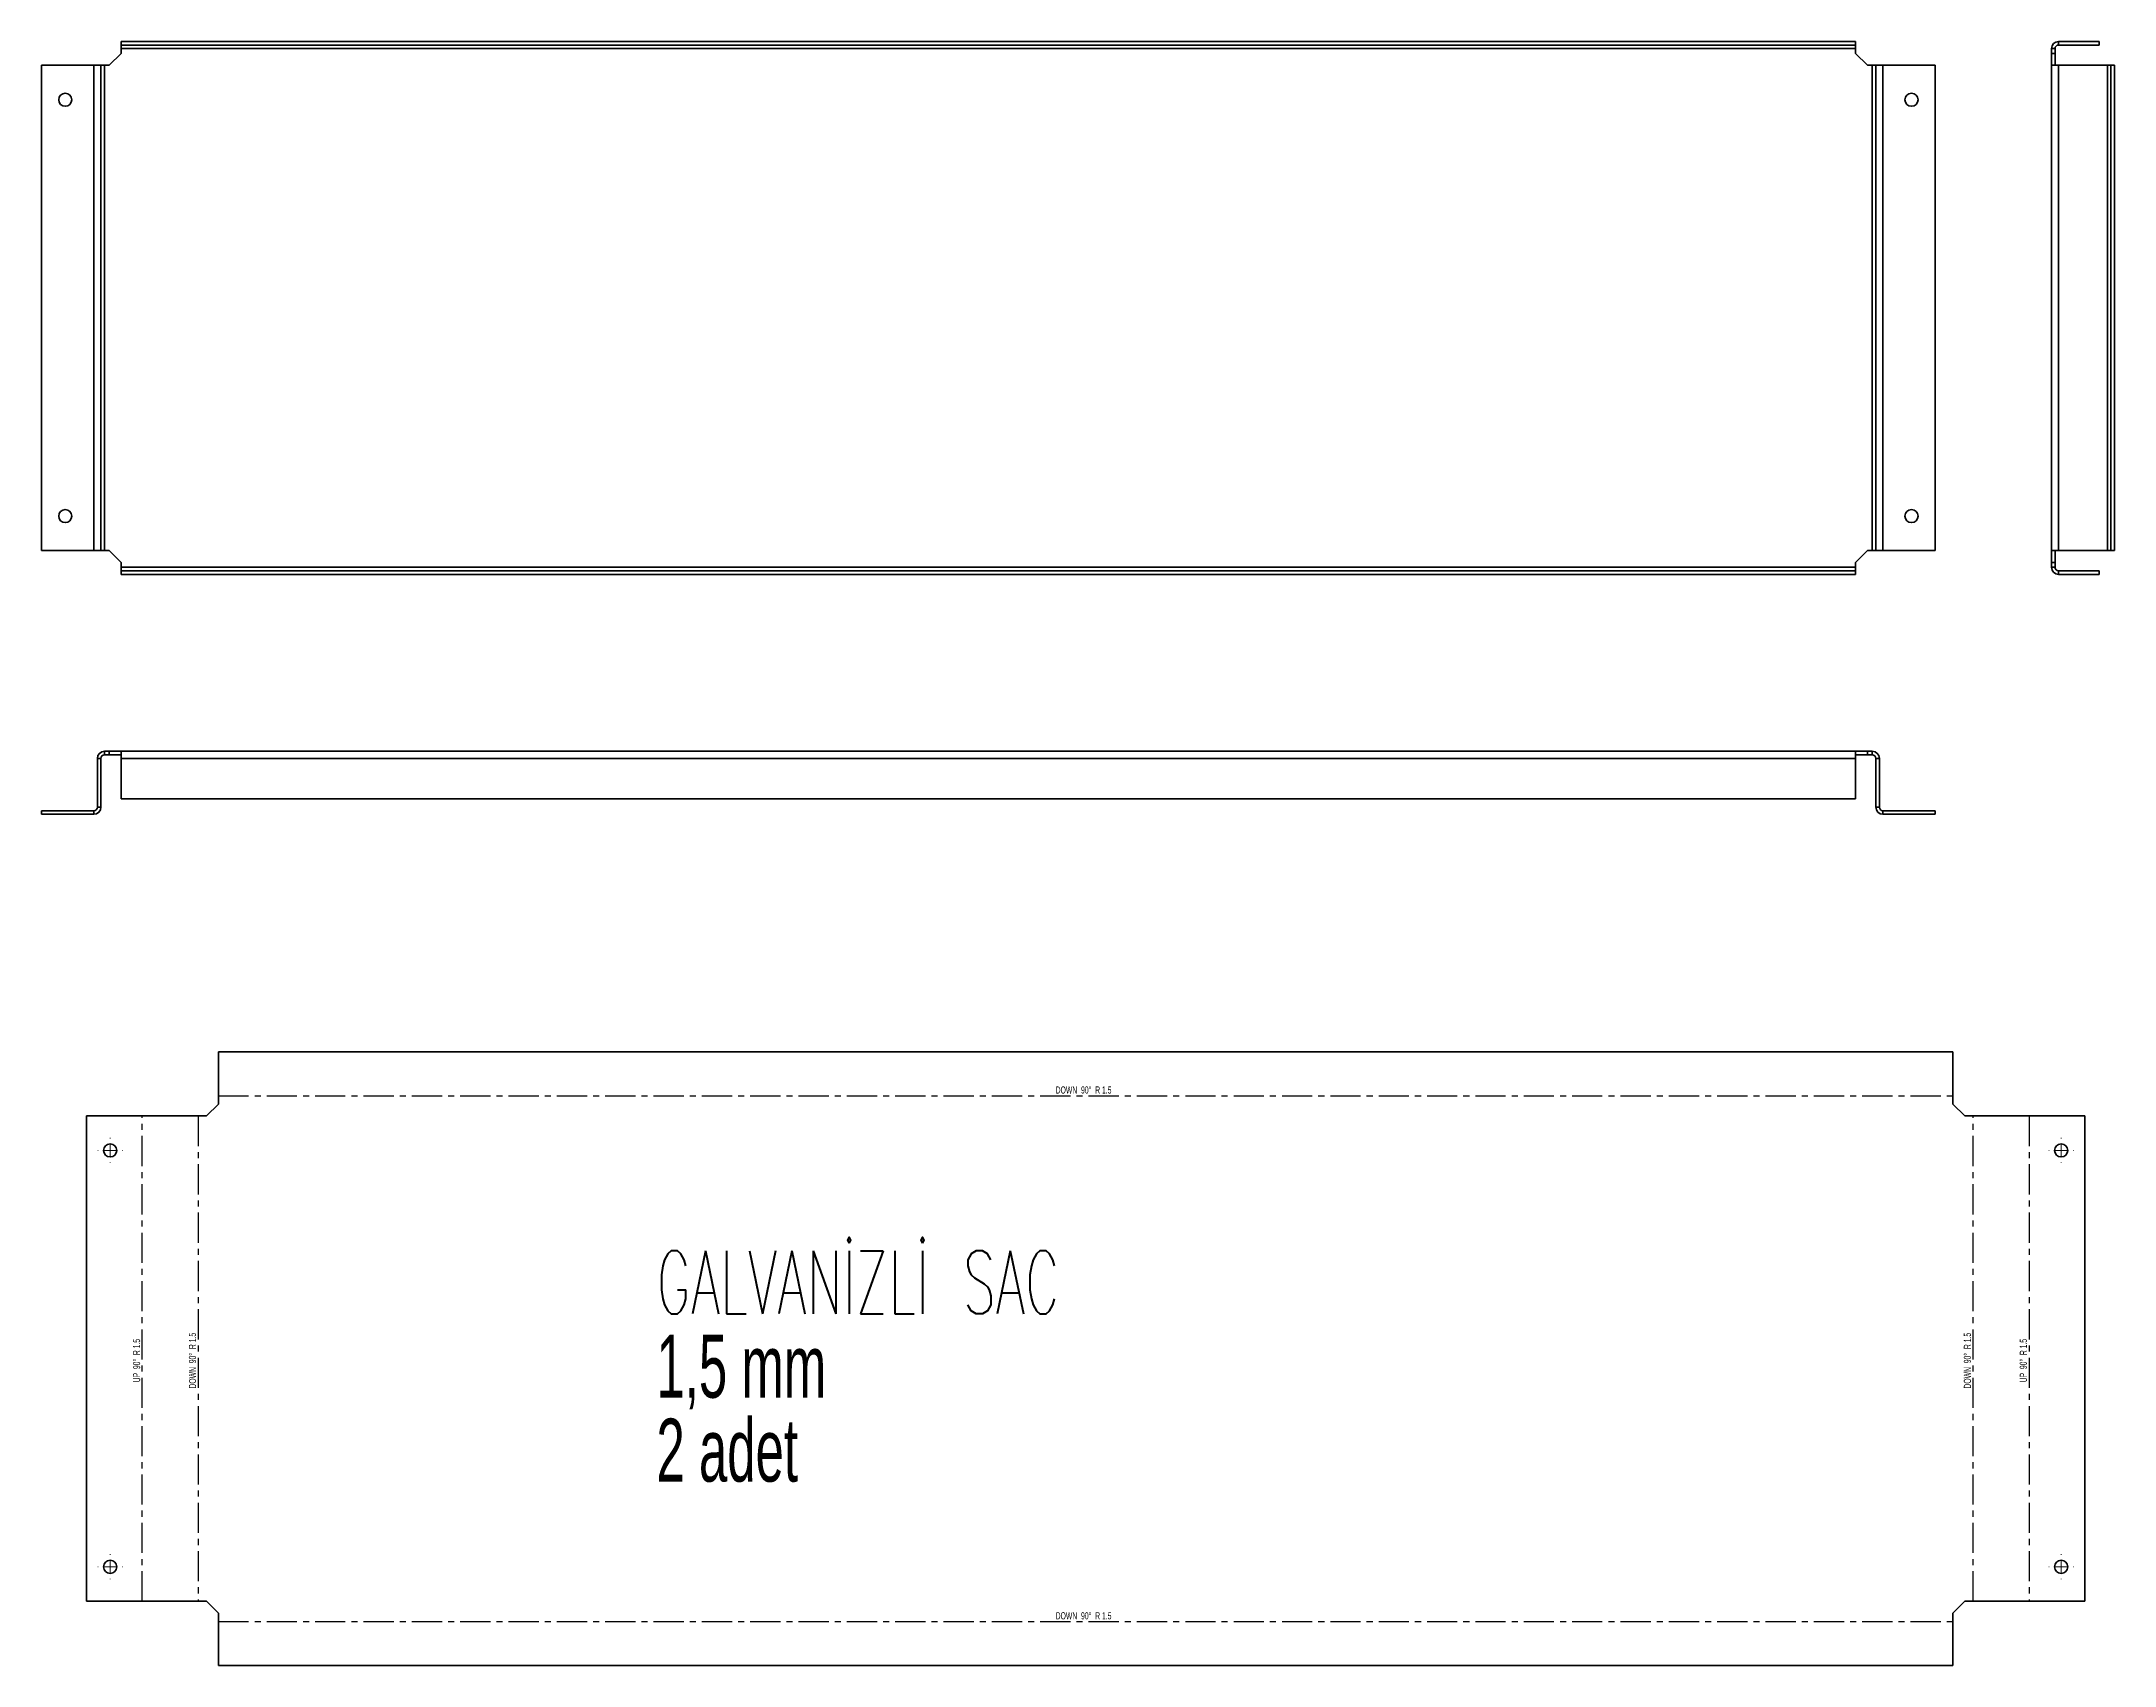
# Model space of a CAD drawing. Header units: millimetres. Extents: x -259 to 612, y -101 to 1067.
# Drawn here: x -259 to 612, y -101 to 582 of the extents above; entities that cross this region are included whole.
import ezdxf

# ---------------------------------------------------------------- set-up
doc = ezdxf.new("R2010")
doc.units = ezdxf.units.MM
doc.linetypes.add('CENTERX2', pattern=[20.32, 12.7, -2.54, 2.54, -2.54])
doc.styles.add('SLDTEXTSTYLE0', font='TXT', dxfattribs={"width": 0.605, "bigfont": 'bigfont'})
doc.styles.add('SLDTEXTSTYLE1', font='TXT', dxfattribs={"width": 0.605})
doc.styles.add('SLDTEXTSTYLE2', font='TXT', dxfattribs={"width": 0.5675})
doc.styles.add('SLDTEXTSTYLE3', font='TXT', dxfattribs={"width": 0.572187})

# ---------------------------------------------------------------- blocks, each defined once
blk = doc.blocks.new('SW_NOTE_0')
at = {"color": 0, "linetype": 'Continuous', "lineweight": 0, "attachment_point": 1}
for s, insert, char_height, style in [('GALVANİZLİ SAC', (0, 34.11), 26.4583, 'SLDTEXTSTYLE0'), ('1,5 mm', (0, -1.17), 26.458, 'SLDTEXTSTYLE1'), ('2 adet', (0, -36.45), 26.458, 'SLDTEXTSTYLE1')]:
    blk.add_mtext(s, dxfattribs=dict(at, insert=insert, char_height=char_height, style=style))
blk = doc.blocks.new('SW_CENTERMARKSYMBOL_0')
at = {"color": 0, "linetype": 'Continuous', "lineweight": 18}
for p, q in [((-5, 0), (-5.25, 0)), ((0, 0), (-2.5, 0)), ((0, 5), (0, 5.25)), ((0, 0), (0, 2.5)), ((0, 0), (0, -2.5)), ((0, 0), (2.5, 0)), ((5, 0), (5.25, 0)), ((0, -5), (0, -5.25))]:
    blk.add_line(p, q, dxfattribs=at)
blk = doc.blocks.new('SW_CENTERMARKSYMBOL_1')
at = {"color": 0, "linetype": 'Continuous', "lineweight": 18}
for p, q in [((-5, 0), (-5.25, 0)), ((0, 0), (-2.5, 0)), ((0, 5), (0, 5.25)), ((0, 0), (0, 2.5)), ((0, 0), (0, -2.5)), ((0, 0), (2.5, 0)), ((5, 0), (5.25, 0)), ((0, -5), (0, -5.25))]:
    blk.add_line(p, q, dxfattribs=at)
blk = doc.blocks.new('SW_CENTERMARKSYMBOL_2')
at = {"color": 0, "linetype": 'Continuous', "lineweight": 18}
for p, q in [((-5, 0), (-5.25, 0)), ((0, 0), (-2.5, 0)), ((0, 5), (0, 5.25)), ((0, 0), (0, 2.5)), ((0, 0), (0, -2.5)), ((0, 0), (2.5, 0)), ((5, 0), (5.25, 0)), ((0, -5), (0, -5.25))]:
    blk.add_line(p, q, dxfattribs=at)
blk = doc.blocks.new('SW_CENTERMARKSYMBOL_3')
at = {"color": 0, "linetype": 'Continuous', "lineweight": 18}
for p, q in [((-5, 0), (-5.25, 0)), ((0, 0), (-2.5, 0)), ((0, 5), (0, 5.25)), ((0, 0), (0, 2.5)), ((0, 0), (0, -2.5)), ((0, 0), (2.5, 0)), ((5, 0), (5.25, 0)), ((0, -5), (0, -5.25))]:
    blk.add_line(p, q, dxfattribs=at)

msp = doc.modelspace()

# ---------------------------------------------------------------- linework, layer by layer
at = {"color": 7, "linetype": 'Continuous', "lineweight": 35}
for p, q in [((-225.51, 576.52), (-230.51, 571.52)), ((-225.51, 581.52), (503.49, 581.52)), ((-225.51, 581.52), (-225.51, 580.02)), ((-225.51, 580.02), (503.49, 580.02)), ((-225.51, 580.02), (-225.51, 578.52)), ((-225.51, 578.52), (503.49, 578.52)), ((-225.51, 578.52), (-225.51, 576.52)), ((503.49, 580.02), (503.49, 581.52)), ((503.49, 578.52), (503.49, 580.02)), ((503.49, 576.52), (503.49, 578.52)), ((508.49, 571.52), (503.49, 576.52)), ((587.31, 578.52), (585.81, 578.52)), ((585.81, 578.52), (585.81, 576.52)), ((587.31, 576.52), (585.81, 576.52)), ((585.81, 576.52), (585.81, 571.52)), ((587.31, 578.52), (587.31, 576.52)), ((587.31, 576.52), (587.31, 571.52)), ((588.81, 581.52), (588.81, 580.02)), ((605.81, 581.52), (588.81, 581.52)), ((588.81, 580.02), (605.81, 580.02)), ((605.81, 581.52), (605.81, 580.02)), ((-259.01, 571.52), (-237.01, 571.52)), ((-259.01, 367.52), (-259.01, 571.52)), ((-237.01, 367.52), (-237.01, 571.52)), ((-237.01, 571.52), (-234.01, 571.52)), ((-234.01, 571.52), (-234.01, 367.52)), ((-232.51, 571.52), (-234.01, 571.52)), ((-232.51, 367.52), (-232.51, 571.52)), ((-230.51, 571.52), (-232.51, 571.52)), ((510.49, 571.52), (508.49, 571.52)), ((510.49, 571.52), (510.49, 367.52)), ((511.99, 571.52), (510.49, 571.52)), ((511.99, 571.52), (514.99, 571.52)), ((511.99, 367.52), (511.99, 571.52)), ((514.99, 571.52), (536.99, 571.52)), ((514.99, 367.52), (514.99, 571.52)), ((536.99, 571.52), (536.99, 367.52)), ((585.81, 367.52), (585.81, 571.52)), ((585.81, 571.52), (588.81, 571.52)), ((588.81, 367.52), (588.81, 571.52)), ((609.31, 571.52), (588.81, 571.52)), ((609.31, 571.52), (609.31, 367.52)), ((610.81, 571.52), (609.31, 571.52)), ((610.81, 367.52), (610.81, 571.52)), ((612.31, 571.52), (610.81, 571.52)), ((612.31, 367.52), (612.31, 571.52)), ((-237.01, 367.52), (-259.01, 367.52)), ((-234.01, 367.52), (-237.01, 367.52)), ((-234.01, 367.52), (-232.51, 367.52)), ((-232.51, 367.52), (-230.51, 367.52)), ((-230.51, 367.52), (-225.51, 362.52)), ((503.49, 362.52), (508.49, 367.52)), ((508.49, 367.52), (510.49, 367.52)), ((510.49, 367.52), (511.99, 367.52)), ((514.99, 367.52), (511.99, 367.52)), ((536.99, 367.52), (514.99, 367.52)), ((588.81, 367.52), (585.81, 367.52)), ((585.81, 367.52), (585.81, 362.52)), ((587.31, 367.52), (587.31, 362.52)), ((609.31, 367.52), (588.81, 367.52)), ((609.31, 367.52), (610.81, 367.52)), ((612.31, 367.52), (610.81, 367.52)), ((-225.51, 362.52), (-225.51, 360.52)), ((503.49, 360.52), (-225.51, 360.52)), ((-225.51, 360.52), (-225.51, 359.02)), ((-225.51, 359.02), (-225.51, 357.52)), ((503.49, 359.02), (-225.51, 359.02)), ((503.49, 357.52), (-225.51, 357.52)), ((503.49, 360.52), (503.49, 362.52)), ((503.49, 359.02), (503.49, 360.52)), ((503.49, 357.52), (503.49, 359.02)), ((587.31, 362.52), (585.81, 362.52)), ((585.81, 362.52), (585.81, 360.52)), ((585.81, 360.52), (587.31, 360.52)), ((587.31, 362.52), (587.31, 360.52)), ((588.81, 359.02), (588.81, 357.52)), ((605.81, 359.02), (588.81, 359.02)), ((605.81, 357.52), (588.81, 357.52)), ((605.81, 359.02), (605.81, 357.52)), ((-234.01, 280.18), (-235.51, 280.18)), ((-235.51, 259.68), (-235.51, 280.18)), ((-234.01, 259.68), (-234.01, 280.18)), ((-232.51, 283.18), (-232.51, 281.68)), ((-230.51, 283.18), (-232.51, 283.18)), ((-230.51, 281.68), (-232.51, 281.68)), ((-230.51, 281.68), (-230.51, 283.18)), ((-225.51, 283.18), (-230.51, 283.18)), ((-225.51, 281.68), (-230.51, 281.68)), ((-225.51, 283.18), (503.49, 283.18)), ((-225.51, 280.18), (-225.51, 283.18)), ((-225.51, 280.18), (503.49, 280.18)), ((-225.51, 263.18), (-225.51, 280.18)), ((503.49, 283.18), (503.49, 280.18)), ((508.49, 283.18), (503.49, 283.18)), ((508.49, 281.68), (503.49, 281.68)), ((503.49, 263.18), (503.49, 280.18)), ((508.49, 281.68), (508.49, 283.18)), ((510.49, 283.18), (508.49, 283.18)), ((510.49, 281.68), (508.49, 281.68)), ((510.49, 281.68), (510.49, 283.18)), ((513.49, 280.18), (511.99, 280.18)), ((511.99, 280.18), (511.99, 259.68)), ((513.49, 259.68), (513.49, 280.18)), ((-225.51, 263.18), (503.49, 263.18)), ((-259.01, 256.68), (-259.01, 258.18)), ((-259.01, 258.18), (-237.01, 258.18)), ((-259.01, 256.68), (-237.01, 256.68)), ((-237.01, 258.18), (-237.01, 256.68)), ((-235.51, 259.68), (-234.01, 259.68)), ((513.49, 259.68), (511.99, 259.68)), ((514.99, 258.18), (514.99, 256.68)), ((514.99, 258.18), (536.99, 258.18)), ((514.99, 256.68), (536.99, 256.68)), ((536.99, 256.68), (536.99, 258.18)), ((-184.63, 134.91), (-184.63, 156.92)), ((544.37, 156.92), (-184.63, 156.92)), ((544.37, 156.92), (544.37, 134.91)), ((-189.63, 129.91), (-184.63, 134.91)), ((544.37, 134.91), (549.37, 129.91)), ((-240.13, 129.91), (-189.63, 129.91)), ((-240.13, 129.91), (-240.13, -74.09)), ((549.37, 129.91), (599.88, 129.91)), ((599.88, -74.09), (599.88, 129.91)), ((-189.63, -74.09), (-240.13, -74.09)), ((-184.63, -79.09), (-189.63, -74.09)), ((549.37, -74.09), (544.37, -79.09)), ((599.88, -74.09), (549.37, -74.09)), ((-184.63, -101.09), (-184.63, -79.09)), ((544.37, -79.09), (544.37, -101.09)), ((-184.63, -101.09), (544.37, -101.09))]:
    msp.add_line(p, q, dxfattribs=at)
at = {"color": 7, "linetype": 'CENTERX2'}
for p, q in [((-184.63, 138.41), (544.37, 138.41)), ((-216.63, -74.09), (-216.63, 129.91)), ((-193.13, 129.91), (-193.13, -74.09)), ((552.87, -74.09), (552.87, 129.91)), ((576.38, 129.91), (576.38, -74.09)), ((-184.63, -82.59), (544.37, -82.59))]:
    msp.add_line(p, q, dxfattribs=at)
at = {"color": 7, "linetype": 'Continuous', "lineweight": 35}
for centre in [(-249.01, 557.02), (526.99, 557.02), (-249.01, 382.02), (526.99, 382.02), (-230.13, 115.41), (589.88, 115.41), (-230.13, -59.59), (589.88, -59.59)]:
    msp.add_circle(centre, 2.75, dxfattribs=at)
for centre, radius, start, end in [((588.81, 578.52), 3, 90, 180), ((588.81, 578.52), 1.5, 90, 180), ((588.81, 360.52), 3, 180, 270), ((588.81, 360.52), 1.5, 180, 270), ((-232.51, 280.18), 3, 90, 180), ((-232.51, 280.18), 1.5, 90, 180), ((510.49, 280.18), 3, 0, 90), ((510.49, 280.18), 1.5, 0, 90), ((-237.01, 259.68), 3, 270, 0), ((-237.01, 259.68), 1.5, 270, 0), ((514.99, 259.68), 3, 180, 270), ((514.99, 259.68), 1.5, 180, 270)]:
    msp.add_arc(centre, radius, start, end, dxfattribs=at)

# ---------------------------------------------------------------- block references
at = {"color": 7, "linetype": 'Continuous', "lineweight": 18}
for name, p in [('SW_CENTERMARKSYMBOL_0', (-230.13, 115.41)), ('SW_CENTERMARKSYMBOL_3', (589.88, 115.41)), ('SW_CENTERMARKSYMBOL_1', (-230.13, -59.59)), ('SW_CENTERMARKSYMBOL_2', (589.88, -59.59))]:
    msp.add_blockref(name, p, dxfattribs=at)
at = {"color": 7, "linetype": 'Continuous', "lineweight": 0}
msp.add_blockref('SW_NOTE_0', (-0.53, 39.13), dxfattribs=at)

# ---------------------------------------------------------------- texts
at = {"color": 7, "linetype": 'Continuous', "lineweight": 0, "char_height": 3, "attachment_point": 2, "style": 'SLDTEXTSTYLE3'}
for insert in [(178.99, 142.32), (178.99, -78.68)]:
    msp.add_mtext('DOWN  90°  R 1.5', dxfattribs=dict(at, insert=insert))
at = {"color": 7, "linetype": 'Continuous', "lineweight": 0, "char_height": 3, "attachment_point": 2, "rotation": 90}
for s, insert, style in [('DOWN  90°  R 1.5', (-197.03, 27.03), 'SLDTEXTSTYLE3'), ('DOWN  90°  R 1.5', (548.97, 27.03), 'SLDTEXTSTYLE3'), ('UP  90°  R 1.5', (-220.53, 27.08), 'SLDTEXTSTYLE2'), ('UP  90°  R 1.5', (572.47, 27.08), 'SLDTEXTSTYLE2')]:
    msp.add_mtext(s, dxfattribs=dict(at, insert=insert, style=style))

doc.saveas('drawing.dxf')
